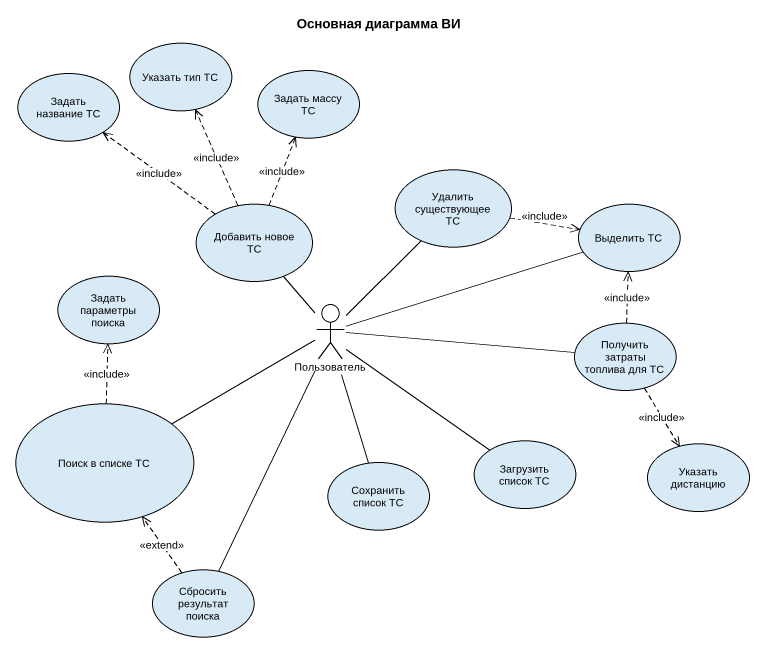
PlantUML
@startuml
title Основная диаграмма ВИ
usecase "Указать тип ТС" as Указать_тип_ТС
usecase "Задать название ТС" as Задать_название_ТС
usecase "Задать массу ТС" as Задать_массу_ТС
usecase "Удалить существующее ТС" as Удалить_существующее_ТС
usecase "Добавить новое ТС" as Добавить_новое_ТС
usecase "Выделить ТС" as Выделить_ТС
usecase "Задать параметры поиска" as Задать_параметры_поиска
actor Пользователь
usecase "Получить затраты топлива для ТС" as Получить_затраты_топлива
usecase "Поиск в списке ТС" as Поиск_в_списке_ТС
usecase "Загрузить список ТС" as Загрузить_список_ТС
usecase "Указать дистанцию" as Указать_дистанцию
usecase "Сохранить список ТС" as Сохранить_список_ТС
usecase "Сбросить результат поиска" as Сбросить_результат_поиска
Удалить_существующее_ТС .right.> Выделить_ТС : <<include>>
Добавить_новое_ТС .up.> Указать_тип_ТС : <<include>>
Добавить_новое_ТС .up.> Задать_название_ТС : <<include>>
Добавить_новое_ТС .up.> Задать_массу_ТС : <<include>>
Пользователь -up- Удалить_существующее_ТС
Пользователь -up- Добавить_новое_ТС
Пользователь -right- Выделить_ТС
Пользователь -right- Получить_затраты_топлива
Пользователь -- Сбросить_результат_поиска
Получить_затраты_топлива .up.> Выделить_ТС : <<include>>
Получить_затраты_топлива ..> Указать_дистанцию : <<include>>
Поиск_в_списке_ТС .up.> Задать_параметры_поиска : <<include>>
Поиск_в_списке_ТС -right- Пользователь
Загрузить_список_ТС -up- Пользователь
Сохранить_список_ТС -up- Пользователь
Сбросить_результат_поиска .up.> Поиск_в_списке_ТС : <<extend>>
@enduml
